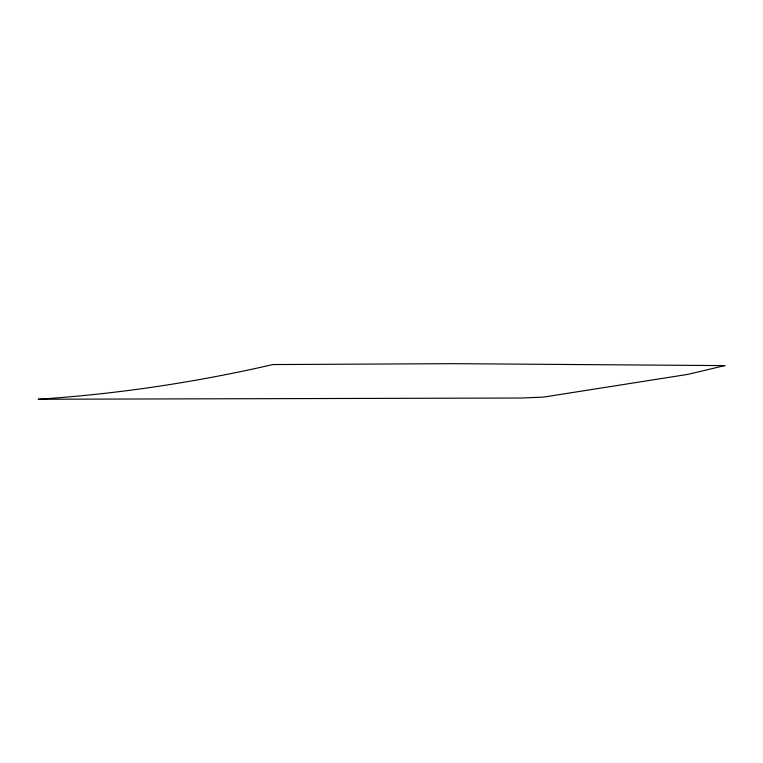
<?xml version="1.0" encoding="UTF-8"?>
<svg xmlns="http://www.w3.org/2000/svg" width="763" height="763" viewBox="0 0 763 763"><rect width="100%" height="100%" fill="white"/><g stroke="black" fill="none" stroke-linecap="round" stroke-linejoin="round"><path stroke-width="1.14" d="M724.85 365.611L687.768 374.385L543.647 397.084L521.358 398.028L38.15 399.249C117.197 394.08 195.69 382.311 272.877 364.561L453.27 363.665L724.85 365.611"/></g></svg>
